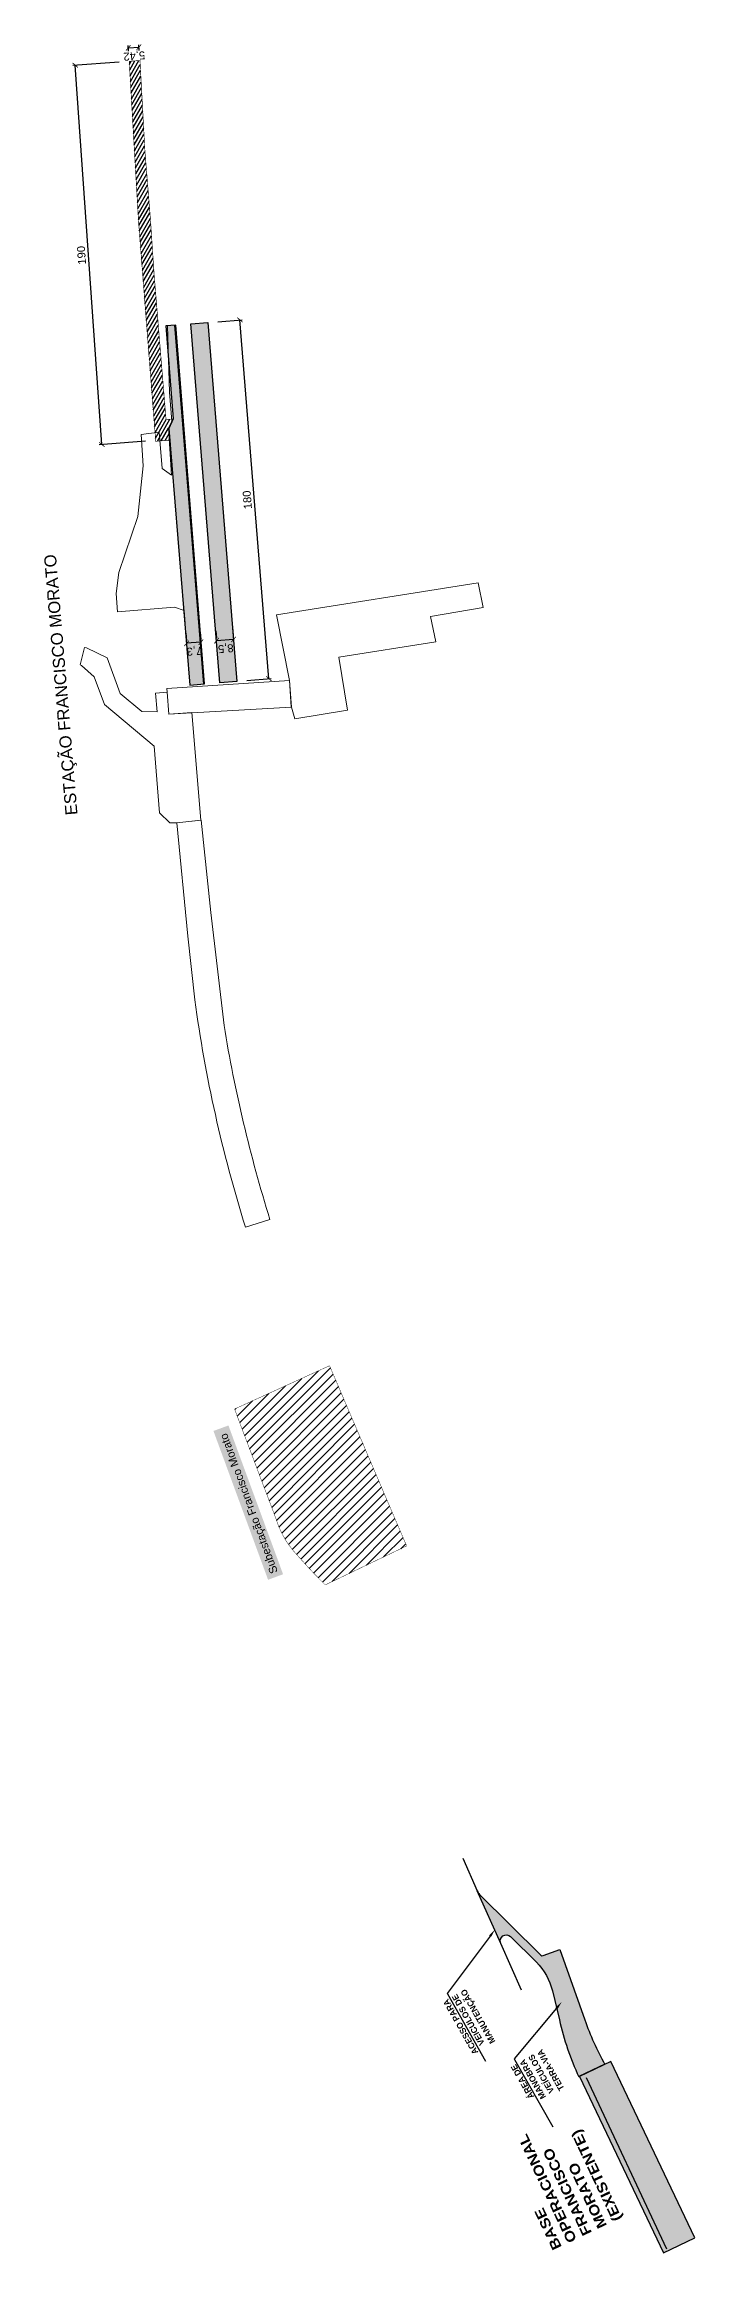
# Model space of a CAD drawing. Header units: metres. Extents: x 286532 to 329498, y 7396783 to 7466136.
# Drawn here: x 321477 to 321802, y 7423096 to 7424200 of the extents above; entities that cross this region are included whole.
import ezdxf
from ezdxf import colors
from ezdxf.entities.mleader import LeaderData, LeaderLine
from ezdxf.math import Vec2, Vec3

# ---------------------------------------------------------------- set-up
doc = ezdxf.new("R2010")
doc.units = ezdxf.units.M
doc.header["$LTSCALE"] = 10
doc.linetypes.add('DASHED', pattern=[0.75, 0.5, -0.25])
doc.linetypes.add('DASHED2', pattern=[0.375, 0.25, -0.125])
doc.layers.get('0').update_dxf_attribs({"color": 255})
for name, color, linetype, lineweight in [('_  ARQ-AUX-001', 1, 'Continuous', 5), ('_AUX-PLATAFORMA COTAS', 1, 'Continuous', 25), ('_AUX-PLATAFORMA EXISTENTE', 252, 'Continuous', 25), ('_AUX-PLATAFORMA NOVA', 3, 'DASHED', 25), ('_AUXILIAR', 7, 'Continuous', 30), ('_EDIFICAÇÃO BASE DE OPERAÇÃO', 40, 'Continuous', 30), ('_HATCH PAVIMENTO BASE DE OPERAÇÃO', 253, 'Continuous', 30), ('_TEXTO DESAP ESTAÇÕES', 50, 'Continuous', 0)]:
    doc.layers.add(name, color=color, linetype=linetype, lineweight=lineweight)
for name, color, linetype in [('F-HZ-PATIO-FCO-MORATO-SUL', 1, 'Continuous'), ('F-HZ-QUILOMETROS', 1, 'Continuous'), ('TEXTO', 3, 'Continuous')]:
    doc.layers.add(name, color=color, linetype=linetype)
doc.layers.add('Subestação', color=7, linetype='Continuous', true_color=0xf5f500)
doc.layers.add('Texto Subestação', color=7, linetype='Continuous', true_color=0xf0f000)
doc.styles.add('ARIAL', font='arial.ttf')
doc.styles.add('ARIAL_NEGRITO', font='ariblk.ttf')
doc.styles.get("Standard").update_dxf_attribs({"font": 'arial.ttf'})
doc.dimstyles.new('ISO-25', dxfattribs={"dimtxt": 2.5, "dimasz": 2.5, "dimexe": 1.25, "dimexo": 0.625, "dimtad": 1, "dimtxsty": 'Standard', "dimcen": 2.5, "dimadec": 0, "dimazin": 0, "dimtfac": 1, "dimtmove": 0, "dimatfit": 3, "dimfxl": 1, "dimarcsym": 0})

# ---------------------------------------------------------------- blocks, each defined once
blk = doc.blocks.new('_ArchTick')
at = {"color": 0, "linetype": 'ByBlock', "const_width": 0.15}
blk.add_lwpolyline([(-0.5, -0.5), (0.5, 0.5)], dxfattribs=at)
blk = doc.blocks.new('*D144')
at = {"layer": '_AUX-PLATAFORMA COTAS', "color": 0, "lineweight": -2, "ltscale": 0.05, "transparency": 16777216}
for p, q in [((321563.6, 7424061.7), (321575.8, 7424062.7)), ((321589.1, 7423883.2), (321574.6, 7424062.6)), ((321578.1, 7423882.3), (321590.3, 7423883.3))]:
    blk.add_line(p, q, dxfattribs=at)
at = {"layer": 'Defpoints', "color": 0, "ltscale": 0.05, "transparency": 16777216}
for p in [(321558.6, 7424061.3), (321574.6, 7424062.6), (321573.1, 7423881.9)]:
    blk.add_point(p, dxfattribs=at)
at = {"layer": '_AUX-PLATAFORMA COTAS', "color": 0, "lineweight": -2, "ltscale": 0.05, "transparency": 16777216, "xscale": 2.5, "yscale": 2.5, "zscale": 2.5}
for p, rotation in [((321574.6, 7424062.6), 94.6254661920956), ((321589.1, 7423883.2), 274.6254661920956)]:
    blk.add_blockref('_ArchTick', p, dxfattribs=dict(at, rotation=rotation))
at = {"layer": '_AUX-PLATAFORMA COTAS', "color": 0, "ltscale": 0.05, "transparency": 16777216, "insert": (321578.3, 7423972.6), "char_height": 4, "attachment_point": 5, "rotation": 94.6255}
blk.add_mtext('180', dxfattribs=at)
blk = doc.blocks.new('*D145')
at = {"layer": '_AUX-PLATAFORMA COTAS', "color": 0, "lineweight": -2, "ltscale": 0.05, "transparency": 16777216}
for p, q in [((321562.5, 7423907.1), (321562.8, 7423903.4)), ((321571.4, 7423902.8), (321562.9, 7423902.2)), ((321571, 7423907.8), (321571.3, 7423904.1))]:
    blk.add_line(p, q, dxfattribs=at)
at = {"layer": 'Defpoints', "color": 0, "ltscale": 0.05, "transparency": 16777216}
for p in [(321562.9, 7423902.2), (321562.9, 7423902.2), (321571.4, 7423902.8)]:
    blk.add_point(p, dxfattribs=at)
at = {"layer": '_AUX-PLATAFORMA COTAS', "color": 0, "lineweight": -2, "ltscale": 0.05, "transparency": 16777216, "xscale": 2.5, "yscale": 2.5, "zscale": 2.5}
for p, rotation in [((321562.9, 7423902.2), 184.6254657857569), ((321571.4, 7423902.8), 4.625465785756847)]:
    blk.add_blockref('_ArchTick', p, dxfattribs=dict(at, rotation=rotation))
at = {"layer": '_AUX-PLATAFORMA COTAS', "color": 0, "ltscale": 0.05, "transparency": 16777216, "insert": (321567.5, 7423898.6), "char_height": 4, "attachment_point": 5, "rotation": 184.6255}
blk.add_mtext('8,5', dxfattribs=at)
blk = doc.blocks.new('*D146')
at = {"layer": '_AUX-PLATAFORMA COTAS', "color": 0, "lineweight": -2, "ltscale": 0.05, "transparency": 16777216}
for p, q in [((321547.5, 7423905.9), (321547.8, 7423902.2)), ((321555.1, 7423901.5), (321547.9, 7423900.9)), ((321554.7, 7423906.5), (321555, 7423902.8))]:
    blk.add_line(p, q, dxfattribs=at)
at = {"layer": 'Defpoints', "color": 0, "ltscale": 0.05, "transparency": 16777216}
for p in [(321555.1, 7423901.5), (321547.9, 7423900.9), (321547.9, 7423900.9)]:
    blk.add_point(p, dxfattribs=at)
at = {"layer": '_AUX-PLATAFORMA COTAS', "color": 0, "lineweight": -2, "ltscale": 0.05, "transparency": 16777216, "xscale": 2.5, "yscale": 2.5, "zscale": 2.5}
for p, rotation in [((321547.9, 7423900.9), 184.7265686100836), ((321555.1, 7423901.5), 4.726568610083524)]:
    blk.add_blockref('_ArchTick', p, dxfattribs=dict(at, rotation=rotation))
at = {"layer": '_AUX-PLATAFORMA COTAS', "color": 0, "ltscale": 0.05, "transparency": 16777216, "insert": (321551.8, 7423897.3), "char_height": 4, "attachment_point": 5, "rotation": 184.7266}
blk.add_mtext('7,3', dxfattribs=at)
blk = doc.blocks.new('*D147')
at = {"layer": '_AUX-PLATAFORMA COTAS', "color": 0, "lineweight": -2, "ltscale": 0.05, "transparency": 16777216}
for p, q in [((321514.2, 7424191.4), (321491, 7424189.8)), ((321505.5, 7424000.3), (321492.2, 7424189.9)), ((321527.4, 7424001.9), (321504.2, 7424000.2))]:
    blk.add_line(p, q, dxfattribs=at)
at = {"layer": 'Defpoints', "color": 0, "ltscale": 0.05, "transparency": 16777216}
for p in [(321492.2, 7424189.9), (321519.2, 7424191.8), (321532.4, 7424002.2)]:
    blk.add_point(p, dxfattribs=at)
at = {"layer": '_AUX-PLATAFORMA COTAS', "color": 0, "lineweight": -2, "ltscale": 0.05, "transparency": 16777216, "xscale": 2.5, "yscale": 2.5, "zscale": 2.5}
for p, rotation in [((321492.2, 7424189.9), 94.0082673440771), ((321505.5, 7424000.3), 274.0082673440771)]:
    blk.add_blockref('_ArchTick', p, dxfattribs=dict(at, rotation=rotation))
at = {"layer": '_AUX-PLATAFORMA COTAS', "color": 0, "ltscale": 0.05, "transparency": 16777216, "insert": (321495.3, 7424094.9), "char_height": 4, "attachment_point": 5, "rotation": 94.0083}
blk.add_mtext('190', dxfattribs=at)
blk = doc.blocks.new('*D148')
at = {"layer": '_AUX-PLATAFORMA COTAS', "color": 0, "lineweight": -2, "ltscale": 0.05, "transparency": 16777216}
for p, q in [((321518.8, 7424196.9), (321518.6, 7424199.8)), ((321524.2, 7424197.3), (321524, 7424200.2)), ((321518.7, 7424198.6), (321524.1, 7424199))]:
    blk.add_line(p, q, dxfattribs=at)
at = {"layer": 'Defpoints', "color": 0, "ltscale": 0.05, "transparency": 16777216}
for p in [(321519.2, 7424191.9), (321524.1, 7424199), (321524.6, 7424192.3)]:
    blk.add_point(p, dxfattribs=at)
at = {"layer": '_AUX-PLATAFORMA COTAS', "color": 0, "lineweight": -2, "ltscale": 0.05, "transparency": 16777216, "xscale": 2.5, "yscale": 2.5, "zscale": 2.5}
for p, rotation in [((321518.7, 7424198.6), 184.5579035802843), ((321524.1, 7424199), 4.557903580284288)]:
    blk.add_blockref('_ArchTick', p, dxfattribs=dict(at, rotation=rotation))
at = {"layer": '_AUX-PLATAFORMA COTAS', "color": 0, "ltscale": 0.05, "transparency": 16777216, "insert": (321521.7, 7424194.9), "char_height": 4, "attachment_point": 5, "rotation": 184.5579}
blk.add_mtext('5,42', dxfattribs=at)
blk = doc.blocks.new('3')
at = {"layer": '_EDIFICAÇÃO BASE DE OPERAÇÃO', "true_color": 0xfabb00}
h = blk.add_hatch(color=40, dxfattribs=at)
h.dxf.hatch_style = 1
h.paths.add_polyline_path([(321802.3, 7423103.7), (321760.3, 7423191.9), (321744.6, 7423184.4), (321786.6, 7423096.2)])
at = {"layer": '_HATCH PAVIMENTO BASE DE OPERAÇÃO'}
h = blk.add_hatch(color=256, dxfattribs=at)
h.dxf.hatch_style = 1
h.paths.add_polyline_path([(321734.7, 7423247.8), (321726.4, 7423244.9, -0.334873), (321725.2, 7423245), (321694.6, 7423275.4, -0.090612), (321693.4, 7423277.2), (321705.3, 7423250.9, -0.834746), (321710.1, 7423254.3), (321723, 7423241.5, -0.139268), (321731, 7423227.2), (321734.5, 7423212.7, 0.049647), (321744.2, 7423184.3), (321757.3, 7423190.5, -0.041134), (321747.2, 7423212.7)])
at = {"layer": '_AUXILIAR'}
blk.add_line((321705.2, 7423250.9), (321693.4, 7423277.2), dxfattribs=at)
for points in [[(321686.1, 7423293.5), (321693.4, 7423277.2, 0.092407), (321694.6, 7423275.4), (321725.2, 7423245, 0.334873), (321726.4, 7423244.8, 0.334873)], [(321715.6, 7423227.5), (321705.2, 7423250.9, -0.829909), (321710.1, 7423254.3), (321723, 7423241.5, -0.139268), (321731, 7423227.2), (321734.5, 7423212.7)], [(321734.5, 7423212.7), (321734.5, 7423212.6, 0.049647), (321744.2, 7423184.2), (321744.2, 7423184.2)], [(321747.2, 7423212.7, 0.041134), (321757.3, 7423190.4)]]:
    blk.add_lwpolyline(points, format="xyb", dxfattribs=at)
for points in [[(321726.4, 7423244.8), (321734.7, 7423247.8), (321747.2, 7423212.7)], [(321757.3, 7423190.5), (321744.2, 7423184.3)], [(321802.3, 7423103.7), (321760.3, 7423191.9), (321744.6, 7423184.4), (321786.6, 7423096.2), (321802.3, 7423103.7)]]:
    blk.add_lwpolyline(points, dxfattribs=at)
at = {"layer": 'F-HZ-PATIO-FCO-MORATO-SUL', "lineweight": 30}
blk.add_line((321747.9, 7423183.8), (321788.2, 7423098.2), dxfattribs=at)
at = {"layer": '_AUXILIAR', "color": 40, "insert": (321731.3, 7423097), "char_height": 5, "attachment_point": 1, "rotation": 115.3154, "style": 'ARIAL_NEGRITO'}
blk.add_mtext_dynamic_manual_height_columns('{\\C7;BASE OPERACIONAL \\PFRANCISCO\\PMORATO (EXISTENTE)}', width=21.995, gutter_width=25, heights=[0], dxfattribs=at)
at = {"layer": '_TEXTO DESAP ESTAÇÕES', "color": 2}
ml = blk.add_multileader_mtext('Standard', dxfattribs=at)
ml.set_content('{\\fArial|b1|i0|c0|p34;ACESSO PARA\\PVEICULOS DE MANUTENÇÃO}', color=2, style='ARIAL')
ml.set_leader_properties()
ml.build(insert=Vec2(0, 0))
ml.multileader.update_dxf_attribs({"text_right_attachment_type": 6, "dogleg_length": 0.54, "arrow_head_size": 4.03})
ctx = ml.context
ctx.base_point, ctx.char_height, ctx.arrow_head_size, ctx.landing_gap_size, ctx.plane_origin, ctx.plane_x_axis, ctx.plane_y_axis = Vec3(321694.1, 7423194.1), 3.024, 4.03, 2.02, Vec3(321596.8, 7423146.8), Vec3(-0.494274, 0.869306), Vec3(-0.869306, -0.494274)
ctx.right_attachment, ctx.text_align_type = 6, 2
notes = []
notes.append((ctx, [(1, (1, 1, 0), (321678.3, 7423225.9), (0.494274, -0.869306), 0.363, [(0, [(321702.2, 7423257.7)], 0, [])])]))
ctx.mtext.insert, ctx.mtext.text_direction, ctx.mtext.rotation, ctx.mtext.width, ctx.mtext.defined_height, ctx.mtext.alignment, ctx.mtext.flow_direction = Vec3(321676.1, 7423221.9), Vec3(-0.494274, 0.869306), 2.087796, 36.194, 30.7, 3, 5
ml = blk.add_multileader_mtext('Standard', dxfattribs=at)
ml.set_content('{\\fArial|b1|i0|c0|p34;ÁREA DE MANOBRA\\PVEÍCULOS TERRA-VIA}', color=2, style='ARIAL')
ml.set_leader_properties()
ml.build(insert=Vec2(0, 0))
ml.multileader.update_dxf_attribs({"text_right_attachment_type": 6, "dogleg_length": 0.54, "arrow_head_size": 4.03})
ctx = ml.context
ctx.base_point, ctx.char_height, ctx.arrow_head_size, ctx.landing_gap_size, ctx.plane_origin, ctx.plane_x_axis, ctx.plane_y_axis = Vec3(321723.6, 7423168.4), 3.024, 4.03, 2.02, Vec3(321630.5, 7423114.1), Vec3(-0.494274, 0.869306), Vec3(-0.869306, -0.494274)
ctx.right_attachment, ctx.text_align_type = 6, 2
notes.append((ctx, [(1, (1, 1, 0), (321711.9, 7423193.1), (0.494274, -0.869306), 0.363, [(0, [(321735.7, 7423221.6)], 0, [])])]))
ctx.mtext.insert, ctx.mtext.text_direction, ctx.mtext.rotation, ctx.mtext.width, ctx.mtext.defined_height, ctx.mtext.alignment, ctx.mtext.flow_direction = Vec3(321710, 7423189.3), Vec3(-0.494274, 0.869306), 2.087796, 36.194, 30.7, 3, 5
for ctx, leaders in notes:
    for number, flags, end, landing, length, lines in leaders:
        leader = LeaderData()
        leader.index, (leader.has_last_leader_line, leader.has_dogleg_vector, leader.attachment_direction) = number, flags
        leader.last_leader_point, leader.dogleg_vector, leader.dogleg_length = Vec3(end), Vec3(landing), length
        for number, points, colour, breaks in lines:
            line = LeaderLine()
            line.index, line.vertices, line.color, line.breaks = number, Vec3.list(points), colors.encode_raw_color(colour), breaks
            leader.lines.append(line)
        ctx.leaders.append(leader)

msp = doc.modelspace()

# ---------------------------------------------------------------- hatches: boundary and pattern name
at = {"layer": '_AUX-PLATAFORMA EXISTENTE', "true_color": 0xa1a1a1}
msp.add_hatch(color=253, dxfattribs=at).paths.add_polyline_path([(321556.838, 7423880.58), (321542.436, 7424060.003), (321537.502, 7424059.607), (321541.238, 7424013.06), (321538.985, 7424008.318), (321549.562, 7423879.996)])
at = {"layer": '_AUX-PLATAFORMA EXISTENTE'}
h = msp.add_hatch(color=256, dxfattribs=at)
h.dxf.hatch_style = 1
h.paths.add_polyline_path([(321573.09, 7423881.885), (321564.617, 7423881.204), (321550.102, 7424060.618), (321558.574, 7424061.298)])
at = {"layer": '_AUX-PLATAFORMA EXISTENTE', "true_color": 0xa1a1a1}
h = msp.add_hatch(color=253, dxfattribs=at)
h.dxf.hatch_style = 1
h.paths.add_polyline_path([(321573.09, 7423881.885), (321564.617, 7423881.204), (321550.102, 7424060.618), (321558.574, 7424061.298)])
at = {"layer": '_AUX-PLATAFORMA NOVA', "true_color": 0x05ff05}
h = msp.add_hatch(dxfattribs=at)
h.set_pattern_fill('LINE', color=3, scale=0.5, angle=60)
h.paths.add_polyline_path([(321524.585, 7424192.304), (321526.998, 7424147.708), (321529.793, 7424113.08), (321531.609, 7424085.827), (321537.618, 7424012.772), (321541.256, 7424013.062), (321538.877, 7424008.583), (321539.429, 7424002.78), (321539.472, 7424002.475), (321532.464, 7424001.913), (321531.702, 7424011.472), (321523.78, 7424112.934), (321519.189, 7424191.874)])
at = {"layer": 'Subestação', "ltscale": 0.05}
h = msp.add_hatch(dxfattribs=at)
h.set_pattern_fill('ANSI31', color=256)
edge = h.paths.add_edge_path()
edge.add_line((321571.912, 7423518.049), (321619.463, 7423539.709))
edge.add_line((321619.463, 7423539.709), (321658.035, 7423449.607))
edge.add_line((321658.035, 7423449.607), (321617.28, 7423430.119))
edge.add_arc((321815.531, 7423630.361), 281.78, 221.269931, 225.286153, ccw=False)
edge.add_arc((321636.277, 7423476.474), 45.618, 196.684021, 224.505432, ccw=False)
edge.add_line((321592.579, 7423463.377), (321571.912, 7423518.049))

# ---------------------------------------------------------------- linework, layer by layer
at = {"layer": '_  ARQ-AUX-001', "elevation": 800}
msp.add_lwpolyline([(321556.344, 7423880.546), (321549.562, 7423879.996), (321546.67, 7423917.245), (321541.897, 7423918.919), (321513.36, 7423916.605), (321512.613, 7423925.818), (321513.948, 7423936.36), (321523.55, 7423964.243), (321526.118, 7423989.604), (321525.233, 7424005.287), (321534.159, 7424006.397), (321535.623, 7423988.353), (321540.402, 7423985.006), (321538.877, 7424008.583), (321540.537, 7424011.938), (321539.364, 7424026.398), (321538.34, 7424059.677), (321541.795, 7424059.957)], close=True, dxfattribs=at)
at = {"layer": '_  ARQ-AUX-001'}
for points in [[(321599.399, 7423882.25), (321592.969, 7423915.098), (321693.937, 7423931.128), (321696.309, 7423918.8), (321669.993, 7423914.368), (321672.602, 7423901.592), (321624.15, 7423893.991), (321628.456, 7423867.443), (321602.055, 7423863.16), (321600.415, 7423868.948)], [(321543.021, 7423811.076), (321539.437, 7423811.145), (321534.316, 7423816.209), (321531.622, 7423849.435), (321506.836, 7423870.294), (321501.682, 7423884.083), (321495.294, 7423889.762), (321494.614, 7423890.163), (321496.842, 7423898.76), (321497.739, 7423898.667), (321508.109, 7423893.559), (321514.579, 7423875.866), (321525.459, 7423866.857), (321533.207, 7423866.71), (321532.306, 7423875.888), (321538.203, 7423876.467), (321539.079, 7423865.426), (321543.676, 7423865.733), (321550.493, 7423866.276), (321554.982, 7423812.469)], [(321538.203, 7423876.467), (321538.087, 7423878.264), (321599.399, 7423882.25), (321600.314, 7423868.941), (321539.079, 7423865.426)]]:
    msp.add_lwpolyline(points, close=True, dxfattribs=at)
msp.add_lwpolyline([(321577.355, 7423608.969), (321589.576, 7423612.834, -0.03417788), (321566.629, 7423709.848), (321560.065, 7423766.264), (321555.131, 7423812.486), (321543.021, 7423811.076), (321548.574, 7423754.47), (321552.009, 7423722.586, 0.04190591)], format="xyb", close=True, dxfattribs=at)
at = {"layer": '_AUX-PLATAFORMA EXISTENTE'}
for p, q in [((321539.003, 7424008.319), (321541.256, 7424013.062)), ((321539.472, 7424002.475), (321539.003, 7424008.319))]:
    msp.add_line(p, q, dxfattribs=at)
at = {"layer": '_AUX-PLATAFORMA EXISTENTE', "color": 1, "flags": 128}
for points in [[(321556.838, 7423880.58), (321542.436, 7424060.003), (321537.502, 7424059.607), (321541.238, 7424013.06), (321538.985, 7424008.318), (321549.562, 7423879.996)], [(321573.09, 7423881.885), (321564.617, 7423881.204), (321550.102, 7424060.618), (321558.574, 7424061.298)]]:
    msp.add_lwpolyline(points, close=True, dxfattribs=at)
at = {"layer": '_AUX-PLATAFORMA EXISTENTE', "const_width": 0.2, "elevation": 800, "flags": 128}
msp.add_lwpolyline([(321573.09, 7423881.885), (321564.617, 7423881.204), (321550.102, 7424060.618), (321558.574, 7424061.298)], close=True, dxfattribs=at)
at = {"layer": '_AUX-PLATAFORMA NOVA', "color": 3, "linetype": 'DASHED2', "ltscale": 2, "true_color": 0x05ff05, "const_width": 0.3, "flags": 128}
msp.add_lwpolyline([(321524.585, 7424192.304), (321526.998, 7424147.708), (321529.793, 7424113.08), (321531.609, 7424085.827), (321537.618, 7424012.772), (321541.256, 7424013.062), (321538.877, 7424008.583), (321539.429, 7424002.78), (321539.472, 7424002.475), (321532.464, 7424001.913), (321531.702, 7424011.472), (321523.78, 7424112.934), (321519.189, 7424191.874), (321524.585, 7424192.304)], close=True, dxfattribs=at)
at = {"layer": 'Subestação', "const_width": 0.2, "flags": 128}
msp.add_lwpolyline([(321571.912, 7423518.049), (321619.463, 7423539.709), (321658.035, 7423449.607), (321617.28, 7423430.119, -0.01752587), (321603.742, 7423444.496, -0.12199365), (321592.579, 7423463.377), (321571.912, 7423518.049)], format="xyb", dxfattribs=at)

# ---------------------------------------------------------------- block references
at = {"layer": 'F-HZ-QUILOMETROS'}
msp.add_blockref('3', (0, 0), dxfattribs=at)

# ---------------------------------------------------------------- texts
at = {"layer": 'TEXTO', "style": 'ARIAL'}
msp.add_text('ESTAÇÃO FRANCISCO MORATO', height=6, rotation=94.765668, dxfattribs=at).set_placement((321493.33, 7423815.212))
at = {"layer": 'Texto Subestação', "color": 250, "ltscale": 0.05, "true_color": 0x242424, "insert": (321589.882, 7423435.25), "char_height": 4, "attachment_point": 1, "rotation": 110.180971, "style": 'ARIAL', "bg_fill": 1, "box_fill_scale": 1.5, "bg_fill_color": 256, "bg_fill_true_color": 15921906, "bg_fill_transparency": 0}
msp.add_mtext_dynamic_manual_height_columns('Subestação Francisco Morato', width=75.26845, gutter_width=4362.902, heights=[4.144], dxfattribs=at)

# ---------------------------------------------------------------- dimensions: what is measured, and where the dimension line sits
at = {"layer": '_AUX-PLATAFORMA COTAS', "ltscale": 0.05}
for base, p1, p2, angle, picture, middle in [((321524.056, 7424198.985), (321519.189, 7424191.874), (321524.589, 7424192.305), 4.557904, '*D148', (321521.356, 7424198.769)), ((321547.866, 7423900.908), (321555.139, 7423901.509), (321547.866, 7423900.908), 184.726569, '*D146', (321551.503, 7423901.209)), ((321562.923, 7423902.151), (321571.395, 7423902.837), (321562.923, 7423902.151), 184.625466, '*D145', (321567.159, 7423902.494))]:
    dim = msp.add_linear_dim(base=base, p1=p1, p2=p2, angle=angle, dimstyle='ISO-25', override={"dimtxt": 4, "dimexo": 5, "dimgap": 1.5, "dimtad": 4, "dimblk1": 'ArchTick', "dimblk2": 'ArchTick', "dimsah": 1}, dxfattribs=at)
    dim.commit()
    dim.dimension.update_dxf_attribs({"geometry": picture, "text_midpoint": middle, "dimtype": 161})
for p1, p2, distance, picture, middle in [((321532.434, 7424002.222), (321519.153, 7424191.757), 27.018, '*D147', (321495.308, 7424094.853)), ((321573.09, 7423881.885), (321558.574, 7424061.298), -16.047, '*D144', (321578.296, 7423972.6))]:
    dim = msp.add_aligned_dim(p1=p1, p2=p2, distance=distance, dimstyle='ISO-25', override={"dimtxt": 4, "dimexo": 5, "dimgap": 1.5, "dimtad": 4, "dimblk1": 'ArchTick', "dimblk2": 'ArchTick', "dimsah": 1}, dxfattribs=at)
    dim.commit()
    dim.dimension.update_dxf_attribs({"geometry": picture, "text_midpoint": middle})

doc.saveas('drawing.dxf')
